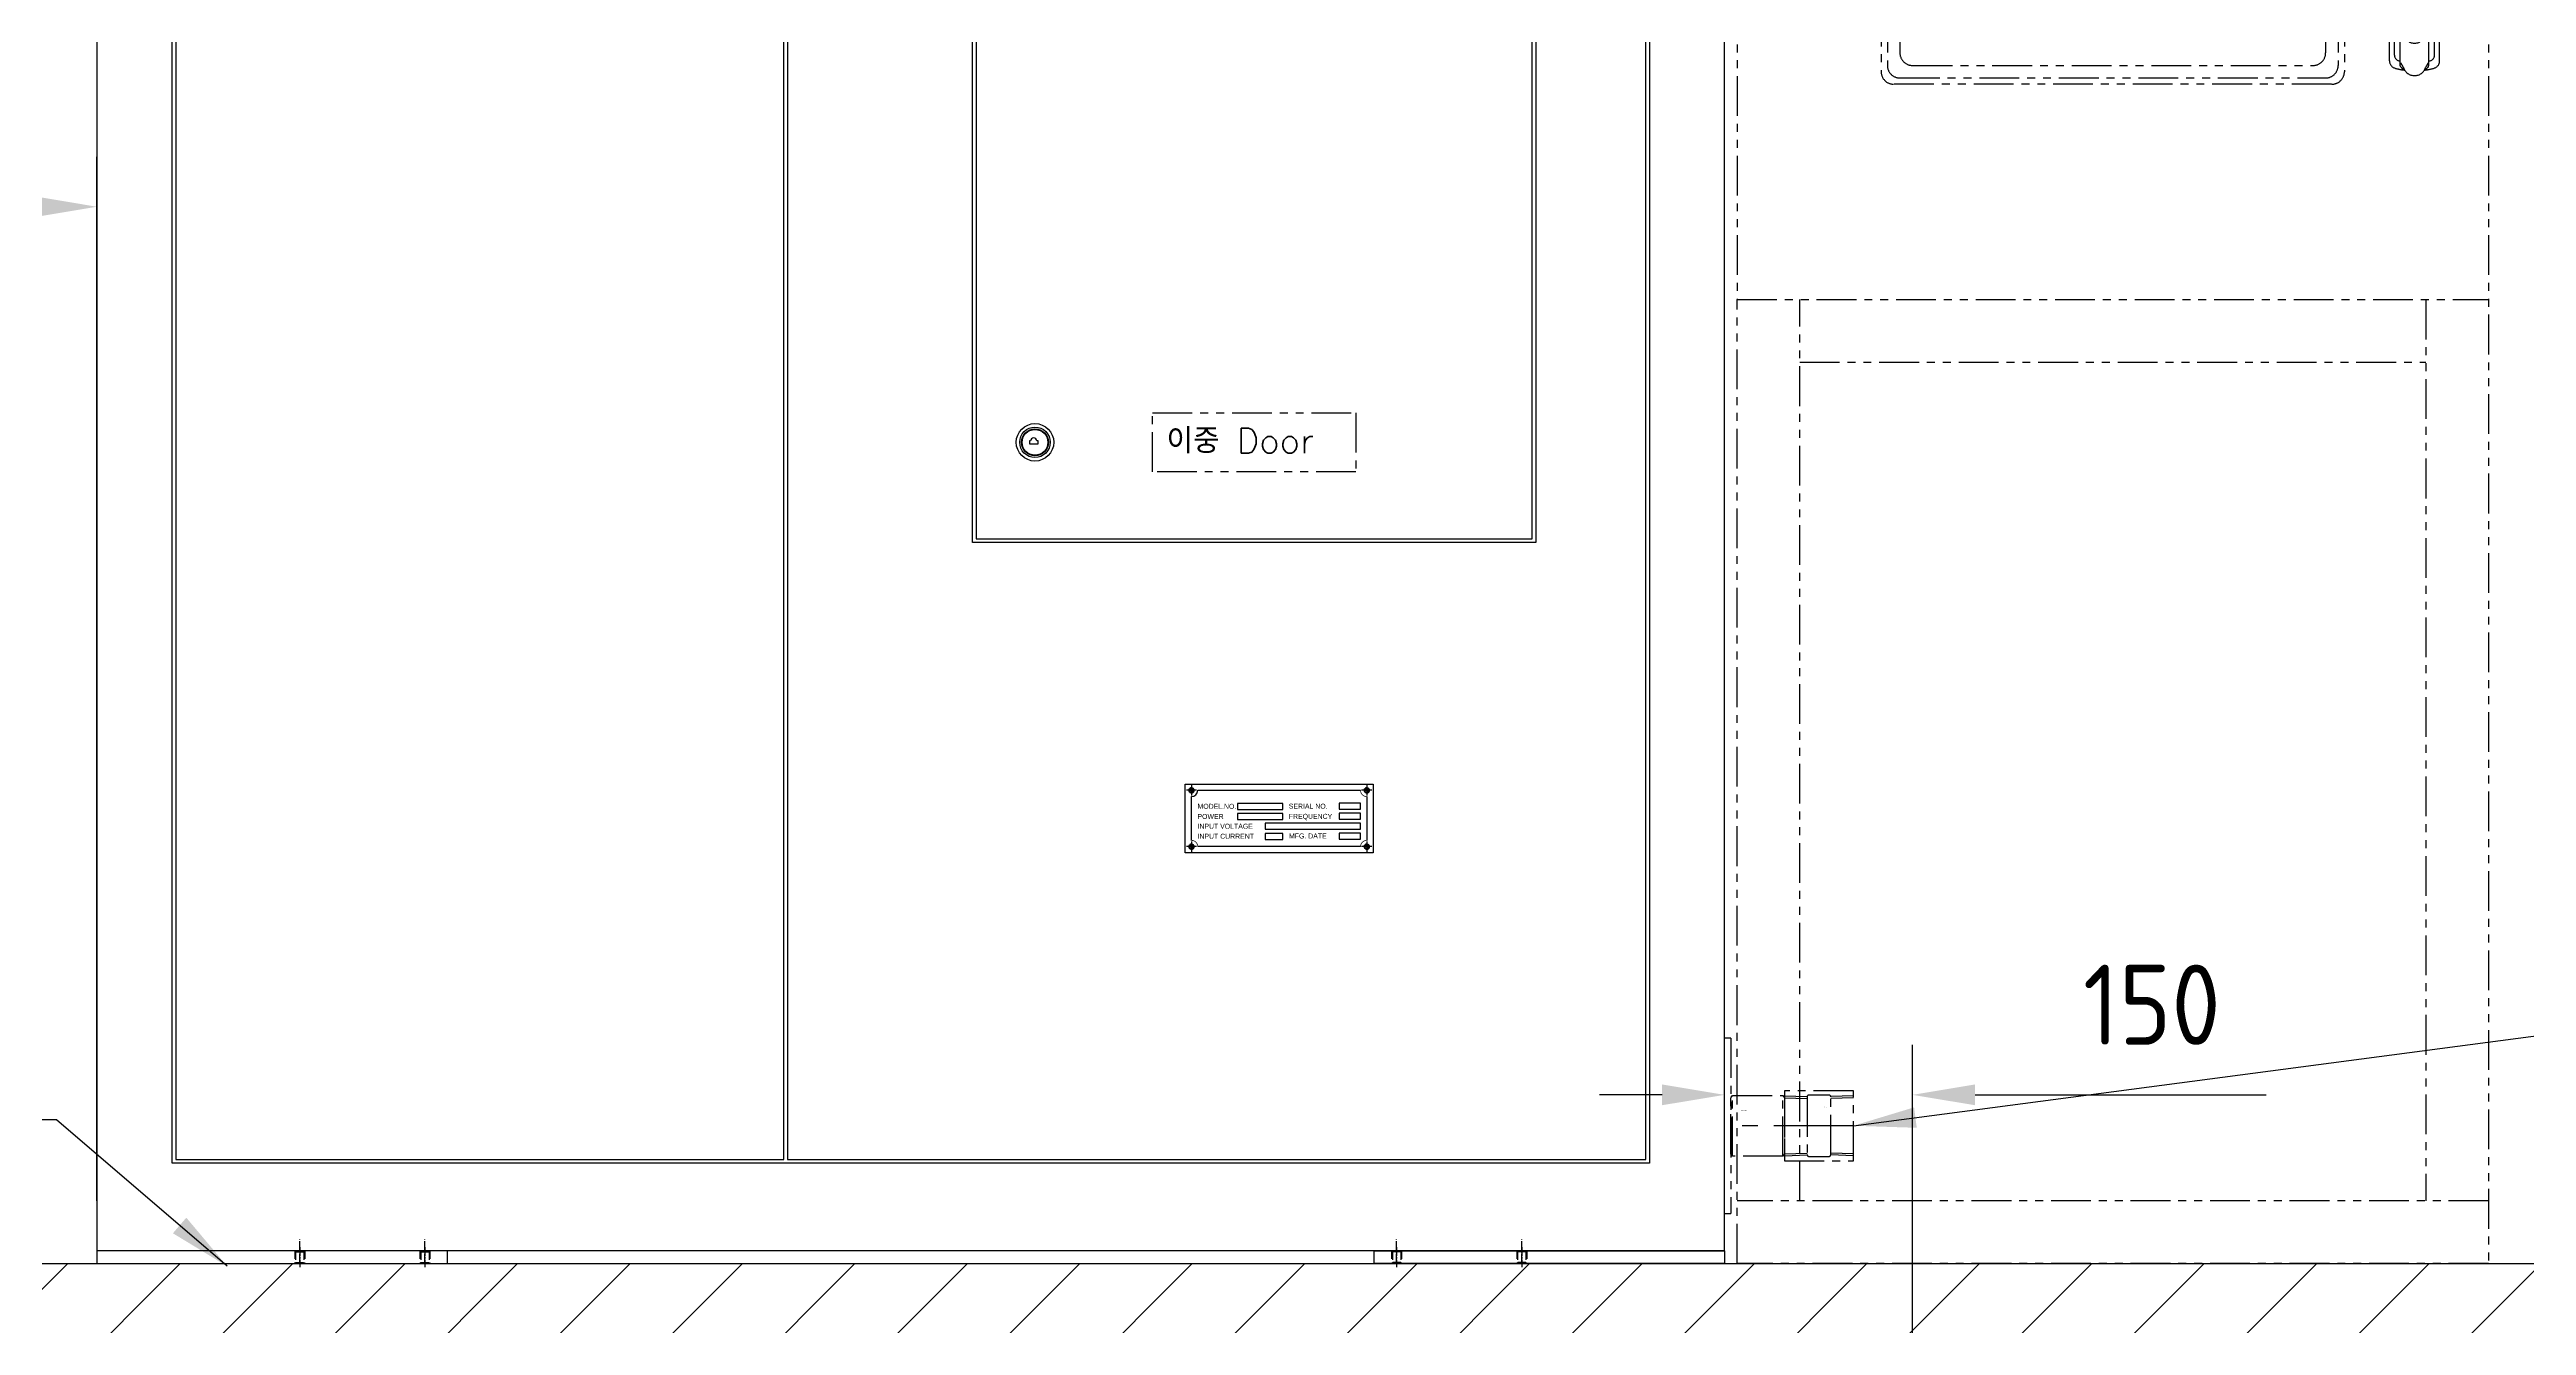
# Model space of a CAD drawing. Header units: millimetres. Extents: x 0 to 37514, y 0 to 8910.
# Drawn here: x 20018 to 21997, y 1699 to 2719 of the extents above; entities that cross this region are included whole.
import ezdxf
from ezdxf.enums import TextEntityAlignment as Align

# ---------------------------------------------------------------- set-up
doc = ezdxf.new("R2010")
doc.units = ezdxf.units.MM
for name, pattern in [('CENTER', [50.8, 31.75, -6.35, 6.35, -6.35]), ('CENTER1', [10, 7, -1, 1, -1]), ('CENTERX2', [101.6, 63.5, -12.7, 12.7, -12.7]), ('HIDDEN', [9.525, 6.35, -3.175]), ('PHANTOM', [63.5, 31.75, -6.35, 6.35, -6.35, 6.35, -6.35])]:
    doc.linetypes.add(name, pattern=pattern)
doc.layers.add('8', color=230, linetype='Continuous')
doc.layers.add('CENTER', color=1, linetype='CENTER')
doc.layers.add('가시적인 것(ISO)', color=7, linetype='Continuous', lineweight=50)
doc.layers.add('가시적인 좁은 것(ISO)', color=3, linetype='Continuous', lineweight=35)
doc.styles.add('HAN', font='')
doc.styles.add('ROMANT', font='romant')
doc.styles.add('Single', font='romans.shx', dxfattribs={"width": 0.75, "bigfont": 'ghs.shx'})
doc.styles.get("Standard").update_dxf_attribs({"font": 'ISOCP.SHX', "bigfont": 'WHGTXT.SHX'})
doc.styles.get('HAN').set_extended_font_data('GulimChe')
doc.dimstyles.new('PS-20', dxfattribs={"dimscale": 20, "dimtxt": 3.2, "dimasz": 2.5, "dimexe": 2, "dimexo": 2.5, "dimgap": 2, "dimtad": 1, "dimtoh": 1, "dimrnd": 0.05, "dimzin": 12, "dimdsep": 46, "dimtxsty": 'Standard', "dimcen": 0, "dimclrt": 2, "dimazin": 3, "dimtfac": 1, "dimtofl": 0, "dimtmove": 0, "dimatfit": 3, "dimfxl": 0, "dimtolj": 1, "dimtzin": 0, "dimarcsym": 0})

# ---------------------------------------------------------------- blocks, each defined once
blk = doc.blocks.new('A$C1C432A67')
at = {"color": 2, "linetype": 'PHANTOM'}
for p, q in [((0, 1520), (0, 770)), ((600, 1520), (0, 1520)), ((600, 1520), (600, 0)), ((0, 1501.7), (600, 1501.7)), ((600, 1470), (0, 1470)), ((0, 770), (600, 770)), ((0, 0), (0, 770)), ((50, 50), (50, 770)), ((550, 770), (550, 50)), ((50, 720), (550, 720)), ((600, 50), (0, 50)), ((600, 0), (0, 0))]:
    blk.add_line(p, q, dxfattribs=at)
at = {"color": 250, "linetype": 'PHANTOM'}
for p, q in [((474.7, 1331.6), (125, 1331.6)), ((130, 1326.6), (469.7, 1326.6)), ((115, 1321.6), (115, 952.1)), ((120, 1316.6), (120, 957.1)), ((130, 1306.6), (130, 967.1)), ((140, 1316.6), (459.7, 1316.6)), ((470, 1306.6), (470, 967.1)), ((480, 1316.6), (480, 957.1)), ((485, 1321.6), (485, 952.1)), ((518.5, 986.4, -2066.5), (518.5, 1098.8, -2066.5)), ((521, 960.7, -2066.5), (521, 1105, -2066.5)), ((525, 965.2, -2066.5), (525, 1100.4, -2066.5)), ((557, 965.2, -2066.5), (557, 1100.4, -2066.5)), ((561, 960.7, -2066.5), (561, 1105, -2066.5)), ((563.5, 1098.8, -2066.5), (563.5, 986.4, -2066.5)), ((529.6, 957.4, -2066.5), (529.6, 1082.4, -2066.5)), ((552.4, 957.4, -2066.5), (552.4, 1082.4, -2066.5)), ((534.5, 1034.6, -2066.5), (534.5, 1032.1, -2066.5)), ((547.5, 1034.6, -2066.5), (547.5, 1032.1, -2066.5)), ((542.1, 984.8, -2066.5), (539.8, 984.8, -2066.5)), ((539.8, 978.1, -2066.5), (539.8, 984.8, -2066.5)), ((542.1, 978.1, -2066.5), (539.8, 978.1, -2066.5)), ((542.1, 978.1, -2066.5), (542.1, 984.8, -2066.5)), ((140.3, 957.1), (459.7, 957.1)), ((474.7, 942.1), (125, 942.1)), ((130, 947.1), (469.7, 947.1))]:
    blk.add_line(p, q, dxfattribs=at)
for centre, radius in [((541, 1034.6, -2066.5), 6), ((541, 1034.6, -2066.5), 4.5), ((541, 982.4, -2066.5), 7.8)]:
    blk.add_circle(centre, radius, dxfattribs=at)
for centre, radius, start, end in [((125, 1321.6), 10, 90, 180), ((130, 1316.6), 10, 90, 180), ((470, 1316.6), 10, 0, 90), ((475, 1321.6), 10, 0, 90), ((140, 1306.6), 10, 90, 180), ((460, 1306.6), 10, 0, 90), ((527, 1105, -2066.5), 6, 105.0261, 180), ((541, 1052.8, -2066.5), 60, 74.9739, 105.0261), ((555, 1105, -2066.5), 6, 0, 74.9739), ((522.3, 1098.8, -2066.5), 3.8, 110.0052, 180), ((529.5, 1100.4, -2066.5), 4.5, 92.1573, 180), ((541, 795.2, -2066.5), 310, 87.8427, 92.1573), ((541, 1083.8, -2066.5), 11.5, 341.6664, 198.3336), ((541, 1083, -2066.5), 11, 16.0332, 164.1307), ((552.5, 1100.4, -2066.5), 4.5, 0, 87.8427), ((559.7, 1098.8, -2066.5), 3.8, 0, 69.9948), ((541, 1034.6, -2066.5), 6.5, 0, 180), ((541, 1032.1, -2066.5), 6.5, 180, 0), ((522.3, 986.4, -2066.5), 3.8, 180, 249.9948), ((559.7, 986.4, -2066.5), 3.8, 290.0052, 0), ((125, 952.1), 10, 180, 270), ((130, 957.1), 10, 180, 270), ((140, 967.1), 10, 180, 270), ((460, 967.1), 10, 270, 0), ((470, 957.1), 10, 270, 0), ((475, 952.1), 10, 270, 0), ((527, 960.7, -2066.5), 6, 180, 254.9739), ((529.5, 965.2, -2066.5), 4.5, 180, 267.8427), ((541, 1012.8, -2066.5), 60, 254.9739, 262.4165), ((541, 1270.5, -2066.5), 310, 267.8427, 267.8925), ((532.1, 959.3, -2066.5), 2, 180, 220.109), ((523.7, 952.3, -2066.5), 9, 20.3573, 40.109), ((541, 1012.7, -2066.5), 58.8, 260.2114, 261.6066), ((541, 958.3, -2066.5), 9.35, 198.3385, 341.6615), ((541, 1012.8, -2066.5), 60, 277.5835, 285.0261), ((541, 1012.7, -2066.5), 58.8, 278.3934, 279.7886), ((558.3, 952.3, -2066.5), 9, 139.8911, 159.6427), ((549.9, 959.3, -2066.5), 2, 319.8911, 0), ((541, 1270.5, -2066.5), 310, 272.1075, 272.1573), ((552.5, 965.2, -2066.5), 4.5, 272.1573, 0), ((555, 960.7, -2066.5), 6, 285.0261, 0)]:
    blk.add_arc(centre, radius, start, end, dxfattribs=at)
for points, knots in [([(530.1, 955.9, -2066.5), (530.1, 955.9, -2066.5), (530.1, 955.9, -2066.5), (529.9, 956.2, -2066.5), (529.8, 956.5, -2066.5), (529.6, 957, -2066.5), (529.6, 957.2, -2066.5), (529.6, 957.4, -2066.5)], [-0.002486, -0.002486, -0.002486, -0.002486, 0, 0, 0.944684, 0.944684, 1.531944, 1.531944, 1.531944, 1.531944]), ([(530.1, 955.9, -2066.5), (530.1, 955.9, -2066.5), (530.1, 955.9, -2066.5), (530.2, 955.7, -2066.5), (530.4, 955.4, -2066.5), (530.7, 955.1, -2066.5), (530.9, 954.9, -2066.5), (531, 954.8, -2066.5)], [-0.002486, -0.002486, -0.002486, -0.002486, 0, 0, 0.944684, 0.944684, 1.396916, 1.396916, 1.396916, 1.396916]), ([(551.9, 955.9, -2066.5), (551.9, 955.9, -2066.5), (551.9, 955.9, -2066.5), (551.7, 955.7, -2066.5), (551.5, 955.4, -2066.5), (551.2, 955.1, -2066.5), (551.1, 954.9, -2066.5), (551, 954.8, -2066.5)], [-0.002486, -0.002486, -0.002486, -0.002486, 0, 0, 0.944684, 0.944684, 1.396916, 1.396916, 1.396916, 1.396916]), ([(551.9, 955.9, -2066.5), (551.9, 955.9, -2066.5), (551.9, 955.9, -2066.5), (552, 956.2, -2066.5), (552.2, 956.5, -2066.5), (552.3, 957, -2066.5), (552.4, 957.2, -2066.5), (552.4, 957.4, -2066.5)], [-0.002486, -0.002486, -0.002486, -0.002486, 0, 0, 0.944684, 0.944684, 1.531944, 1.531944, 1.531944, 1.531944])]:
    blk.add_open_spline(points, degree=3, knots=knots, dxfattribs=at)
at = {"color": 2, "insert": (294.7, 1119.2), "char_height": 64, "attachment_point": 5}
blk.add_mtext('\\A1;에바콘\\POP', dxfattribs=at)
blk = doc.blocks.new('*D199')
at = {"color": 0, "lineweight": -2}
for p, q in [((20006.1, 3859), (19957.1, 3859)), ((19997.1, 1799), (19997.1, 3809)), ((20006.1, 1749), (19957.1, 1749))]:
    blk.add_line(p, q, dxfattribs=at)
at = {"color": 0}
for points in [[(19988.7, 3809), (20005.4, 3809), (19997.1, 3859)], [(19988.7, 1799), (20005.4, 1799), (19997.1, 1749)]]:
    blk.add_solid(points, dxfattribs=at)
at = {"layer": 'Defpoints', "color": 0}
for p in [(19997.1, 3859), (20056.1, 3859), (20056.1, 1749)]:
    blk.add_point(p, dxfattribs=at)
at = {"color": 2, "insert": (19925.1, 2801.8), "char_height": 64, "attachment_point": 5, "rotation": 90}
blk.add_mtext('\\A1;2110', dxfattribs=at)
blk = doc.blocks.new('*D232')
at = {"color": 0, "lineweight": -2}
for p, q in [((21356.1, 1799), (21356.1, 1923.7)), ((21506.1, 1503), (21506.1, 1923.7)), ((21306.1, 1883.7), (21256.1, 1883.7)), ((21556.1, 1883.7), (21788.6, 1883.7))]:
    blk.add_line(p, q, dxfattribs=at)
at = {"color": 0}
for points in [[(21306.1, 1892), (21306.1, 1875.4), (21356.1, 1883.7)], [(21556.1, 1892), (21556.1, 1875.4), (21506.1, 1883.7)]]:
    blk.add_solid(points, dxfattribs=at)
at = {"layer": 'Defpoints', "color": 0}
for p in [(21506.1, 1883.7), (21356.1, 1749), (21506.1, 1453)]:
    blk.add_point(p, dxfattribs=at)
at = {"color": 2, "insert": (21697.3, 1955.7), "char_height": 64, "attachment_point": 5}
blk.add_mtext('\\A1;150', dxfattribs=at)
blk = doc.blocks.new('A$C59370523')
at = {"linetype": 'CENTER'}
for p, q in [((-142.4, 0), (-137.6, 0)), ((-140, 2.4), (-140, -2.4)), ((-2.4, 0), (2.4, 0)), ((0, 2.4), (0, -2.4)), ((-142.4, -45), (-137.6, -45)), ((-140, -42.6), (-140, -47.4)), ((-2.4, -45), (2.4, -45)), ((0, -42.6), (0, -47.4))]:
    blk.add_line(p, q, dxfattribs=at)
for points in [[(-145, 5), (5, 5), (5, -50), (-145, -50)], [(-103.2, -15.3), (-67.1, -15.3), (-67.1, -10.5), (-103.2, -10.5)], [(-103.2, -23.3), (-67.1, -23.3), (-67.1, -18.5), (-103.2, -18.5)], [(-22.1, -15.1), (-5, -15.1), (-5, -10.3), (-22.1, -10.3)], [(-22.1, -23.1), (-5, -23.1), (-5, -18.3), (-22.1, -18.3)], [(-81.1, -31.1), (-5, -31.1), (-5, -26.3), (-81.1, -26.3)], [(-81.1, -39.2), (-67.1, -39.2), (-67.1, -34.4), (-81.1, -34.4)], [(-22, -39.1), (-4.9, -39.1), (-4.9, -34.3), (-22, -34.3)]]:
    blk.add_lwpolyline(points, close=True)
at = {"const_width": 0.6}
for points in [[(-140, -5, 0.414214), (-135, 0)], [(0, -5, -0.414214), (-5, 0)], [(-140, -40, -0.414214), (-135, -45)], [(0, -40, 0.414214), (-5, -45)]]:
    blk.add_lwpolyline(points, format="xyb", dxfattribs=at)
for points in [[(-135, 0), (-5, 0)], [(-140, -40), (-140, -5)], [(0, -5), (0, -40)], [(-5, -45), (-135, -45)]]:
    blk.add_lwpolyline(points, dxfattribs=at)
for points in [[(-135, 0), (-5, 0)], [(-140, -40), (-140, -5)], [(0, -5), (0, -40)], [(-5, -45), (-135, -45)]]:
    blk.add_lwpolyline(points)
for centre in [(-140, 0), (0, 0), (-140, -45), (0, -45)]:
    blk.add_circle(centre, 2)
at = {"color": 3}
for centre in [(-140, 0), (0, 0), (-140, -45), (0, -45)]:
    blk.add_circle(centre, 1.6, dxfattribs=at)
for centre, radius, start, end in [((-140, 0), 2, 346.2842, 280.6462), ((-140, 0), 5, 270, 0), ((0, 0), 2, 346.2842, 280.6462), ((-140, -45), 2, 346.2842, 280.6462), ((0, -45), 2, 346.2842, 280.6462)]:
    blk.add_arc(centre, radius, start, end)
at = {"layer": 'CENTER', "linetype": 'CENTER', "ltscale": 3}
for p, q in [((-135.9, 0), (-144.1, 0)), ((-140, 4.1), (-140, -4.1)), ((4.1, 0), (-4.1, 0)), ((0, 4.1), (0, -4.1)), ((-135.9, -45), (-144.1, -45)), ((-140, -40.9), (-140, -49.1)), ((4.1, -45), (-4.1, -45)), ((0, -40.9), (0, -49.1))]:
    blk.add_line(p, q, dxfattribs=at)
at = {"char_height": 4, "width": 144.56, "attachment_point": 1}
for s, insert, style in [('{\\fGulim|b0|i0|c129|p49;MODEL.NO.}', (-135.2, -10.8), 'HAN'), ('{\\fﾱﾼﾸﾲ|b0|i0|c129|p49;POWER}', (-135.2, -18.9), 'ROMANT'), ('{\\fﾱﾼﾸﾲ|b0|i0|c129|p49;SERIAL NO.}', (-62.3, -10.7), 'ROMANT'), ('{\\fﾱﾼﾸﾲ|b0|i0|c129|p49;FREQUENCY}', (-62.3, -18.8), 'ROMANT'), ('{\\fﾱﾼﾸﾲ|b0|i0|c129|p49;INPUT VOLTAGE}', (-135.2, -26.7), 'ROMANT'), ('{\\fﾱﾼﾸﾲ|b0|i0|c129|p49;INPUT CURRENT}', (-135.2, -34.7), 'ROMANT'), ('{\\fﾱﾼﾸﾲ|b0|i0|c129|p49;MFG. DATE}', (-62.1, -34.5), 'ROMANT')]:
    blk.add_mtext(s, dxfattribs=dict(at, insert=insert, style=style))
blk = doc.blocks.new('A$C1D9B1766')
at = {"color": 3}
for p, q in [((-1450, 2100), (-1450, 0)), ((-150, 0), (-150, 2100)), ((-1390, 70), (-1390, 2030)), ((-1387, 2027), (-1387, 73)), ((-901.5, 73), (-901.5, 2027)), ((-898.5, 2027), (-898.5, 73)), ((-213, 73), (-213, 2027)), ((-210, 2030), (-210, 70)), ((-750.8, 566), (-750.8, 1616)), ((-747.8, 1613), (-747.8, 569)), ((-303.8, 569), (-303.8, 1613)), ((-300.8, 1616), (-300.8, 566)), ((-705.3, 647.1), (-705.3, 644.9)), ((-704.3, 647.1), (-705.3, 647.1)), ((-705.3, 644.9), (-698.3, 644.9)), ((-698.3, 647.1), (-699.3, 647.1)), ((-698.3, 644.9), (-698.3, 647.1)), ((-300.8, 566), (-750.8, 566)), ((-747.8, 569), (-303.8, 569)), ((-210, 70), (-1390, 70)), ((-1387, 73), (-901.5, 73)), ((-898.5, 73), (-213, 73)), ((-150, 0), (-1450, 0))]:
    blk.add_line(p, q, dxfattribs=at)
at = {"color": 6, "linetype": 'PHANTOM'}
for p, q in [((-145, 170), (-150, 170)), ((-145, 170), (-145, 30)), ((-143.8, 75.7), (-143.8, 124.3)), ((-103.4, 75.7), (-103.4, 124.3)), ((-47.2, 128), (-102.2, 128)), ((-102.2, 128), (-102.2, 72)), ((-102.2, 123.9), (-84.2, 123.3)), ((-102.2, 122.4), (-84.2, 121.9)), ((-84.2, 123), (-84.2, 77)), ((-66.7, 124.5), (-82.7, 124.5)), ((-47.2, 123.9), (-65.2, 123.3)), ((-65.2, 77), (-65.2, 123)), ((-47.2, 122.4), (-65.2, 121.9)), ((-47.2, 72), (-47.2, 128)), ((-102.2, 77.6), (-84.2, 78.1)), ((-102.2, 76.1), (-84.2, 76.7)), ((-102.2, 72), (-47.2, 72)), ((-82.7, 75.5), (-66.7, 75.5)), ((-47.2, 77.6), (-65.2, 78.1)), ((-47.2, 76.1), (-65.2, 76.7)), ((-150, 30), (-145, 30))]:
    blk.add_line(p, q, dxfattribs=at)
at = {"color": 1, "linetype": 'CENTERX2'}
blk.add_line((-47.2, 100), (-145, 100), dxfattribs=at)
at = {"color": 1, "linetype": 'CENTER1'}
for p, q in [((-1288, -9.2), (-1288, 9.2)), ((-1188, -9.2), (-1188, 9.2)), ((-412, -9.2), (-412, 9.2)), ((-312, -9.2), (-312, 9.2))]:
    blk.add_line(p, q, dxfattribs=at)
at = {"color": 6, "linetype": 'PHANTOM'}
for points in [[(-606.9, 669.6), (-444.6, 669.6), (-444.6, 622.4), (-606.9, 622.4)], [(-103.4, 75.7), (-143.8, 75.7), (-145, 77.6), (-145, 122.4), (-143.8, 124.3), (-103.4, 124.3), (-102.2, 122.4), (-102.2, 77.6)]]:
    blk.add_lwpolyline(points, close=True, dxfattribs=at)
at = {"color": 3}
for radius in [15, 12.2, 10.8, 10.3]:
    blk.add_circle((-700.8, 646), radius, dxfattribs=at)
blk.add_arc((-701.8, 647.1), 2.5, 0, 180, dxfattribs=at)
at = {"color": 6, "linetype": 'PHANTOM'}
for centre, start, end in [((-82.7, 123), 90, 180), ((-66.7, 123), 0, 89.9962), ((-82.7, 77), 180.0038, 270), ((-66.7, 77), 270.0038, 359.9962)]:
    blk.add_arc(centre, 1.5, start, end, dxfattribs=at)
at = {"layer": '가시적인 것(ISO)'}
for centre in [(-575.8, 368), (-435.8, 368), (-575.8, 323), (-435.8, 323)]:
    blk.add_circle(centre, 1.62, dxfattribs=at)
at = {"layer": '가시적인 좁은 것(ISO)'}
for centre in [(-575.8, 368), (-435.8, 368), (-575.8, 323), (-435.8, 323)]:
    blk.add_arc(centre, 2, 80, 350, dxfattribs=at)
blk.add_blockref('A$C59370523', (-435.8, 368))
at = {"color": 6, "linetype": 'PHANTOM'}
for s, p in [('40AX3.7t-50L', (-137.5, 111.9)), ('11/2', (-70.2, 114.7))]:
    blk.add_text(s, height=0.6, dxfattribs=at).set_placement(p)
at = {"layer": '8', "style": 'Single'}
blk.add_text('이중 Door', height=20, dxfattribs=at).set_placement((-595.7, 657.3), align=Align.TOP_LEFT)
blk = doc.blocks.new('A$C15405906')
at = {"color": 2, "linetype": 'HIDDEN'}
for p, q in [((-122, 10), (-122, 0)), ((-121.3, 9.3), (-121.3, 0.7)), ((-114.7, 9.3), (-114.7, 0.7)), ((-114, 10), (-114, 0)), ((-22, 10), (-22, 0)), ((-21.3, 9.3), (-21.3, 0.7)), ((-14.7, 9.3), (-14.7, 0.7)), ((-14, 10), (-14, 0))]:
    blk.add_line(p, q, dxfattribs=at)
at = {"color": 1, "linetype": 'CENTER1'}
for p, q in [((-118, 13), (-118, -3)), ((-18, 13), (-18, -3))]:
    blk.add_line(p, q, dxfattribs=at)
at = {"color": 3}
blk.add_lwpolyline([(-280, 0), (0, 0), (0, 10), (-280, 10)], close=True, dxfattribs=at)
at = {"color": 2, "linetype": 'HIDDEN'}
for points in [[(-122, 10), (-121.3, 9.3), (-114.7, 9.3), (-114, 10)], [(-122, 0), (-121.3, 0.7), (-114.7, 0.7), (-114, 0)], [(-22, 10), (-21.3, 9.3), (-14.7, 9.3), (-14, 10)], [(-22, 0), (-21.3, 0.7), (-14.7, 0.7), (-14, 0)]]:
    blk.add_lwpolyline(points, dxfattribs=at)
blk = doc.blocks.new('A$C44E02981')
for name, p in [('A$C1D9B1766', (150, 10)), ('A$C15405906', (-1020, 0))]:
    blk.add_blockref(name, p)
at = {"xscale": -1}
blk.add_blockref('A$C15405906', (-280, 0), dxfattribs=at)
blk = doc.blocks.new('*D235')
at = {"color": 0, "lineweight": -2}
for p, q in [((19046.1, 2494.4), (19046.1, 2633.2)), ((20056.1, 1799), (20056.1, 2633.2)), ((19096.1, 2593.2), (20006.1, 2593.2))]:
    blk.add_line(p, q, dxfattribs=at)
at = {"color": 0}
for points in [[(19096.1, 2601.6), (19096.1, 2584.9), (19046.1, 2593.2)], [(20006.1, 2601.6), (20006.1, 2584.9), (20056.1, 2593.2)]]:
    blk.add_solid(points, dxfattribs=at)
at = {"layer": 'Defpoints', "color": 0}
for p in [(20056.1, 2593.2), (19046.1, 2444.4), (20056.1, 1749)]:
    blk.add_point(p, dxfattribs=at)
at = {"color": 2, "insert": (19551.1, 2665.2), "char_height": 64, "attachment_point": 5}
blk.add_mtext('\\A1;1010', dxfattribs=at)

msp = doc.modelspace()

# ---------------------------------------------------------------- hatches: boundary and pattern name
h = msp.add_hatch()
h.set_pattern_fill('ANSI31', color=250, scale=20)
h.set_pattern_definition([(45, (8921.596, -6847.837), (-44.90128, 44.90128), [])])
h.paths.add_polyline_path([(23046.111, 1289.003), (23046.111, 1749.003), (19046.111, 1749.003), (19046.111, 1289.003)])
h.paths.add_polyline_path([(20571.715, 1430.827), (20892.215, 1430.827), (20892.215, 1582.218), (20571.715, 1582.218)], flags=16)

# ---------------------------------------------------------------- linework, layer by layer
at = {"color": 250}
msp.add_line((19046.111, 1749.003), (23046.111, 1749.003), dxfattribs=at)

# ---------------------------------------------------------------- block references
for name, p in [('A$C44E02981', (21356.111, 1749.003)), ('A$C1C432A67', (21366.111, 1749.003))]:
    msp.add_blockref(name, p)

# ---------------------------------------------------------------- dimensions: what is measured, and where the dimension line sits
dim = msp.add_linear_dim(base=(19997.081, 3859.003), p1=(20056.111, 1749.003), p2=(20056.111, 3859.003), angle=90, dimstyle='PS-20')
dim.commit()
dim.dimension.update_dxf_attribs({"geometry": '*D199', "text_midpoint": (19997.081, 2801.835), "dimtype": 160})
for base, p1, p2, picture, middle in [((20056.111, 2593.22), (19046.111, 2444.403), (20056.111, 1749.003), '*D235', (19551.111, 2665.22)), ((21506.111, 1883.716), (21356.111, 1749.003), (21506.111, 1452.967), '*D232', (21697.336, 1955.716))]:
    dim = msp.add_linear_dim(base=base, p1=p1, p2=p2, dimstyle='PS-20')
    dim.commit()
    dim.dimension.update_dxf_attribs({"geometry": picture, "text_midpoint": middle})

# ---------------------------------------------------------------- leaders
at = {"color": 1}
for points in [[(21458.911, 1859.003), (23308.251, 2102.487)], [(21574.111, 1452.967), (23308.251, 2102.487)]]:
    msp.add_leader(points, dimstyle='PS-20', override={"dimgap": 2, "dimtad": 1}, dxfattribs=at)
at = {"color": 1, "annotation_type": 0, "has_hookline": 1, "hookline_direction": 1, "text_width": 797.333}
msp.add_leader([(20160.1, 1746.786), (20023.903, 1863.649), (19973.903, 1863.649)], dimstyle='PS-20', override={"dimgap": 2, "dimtad": 1}, dxfattribs=at)

doc.saveas('drawing.dxf')
